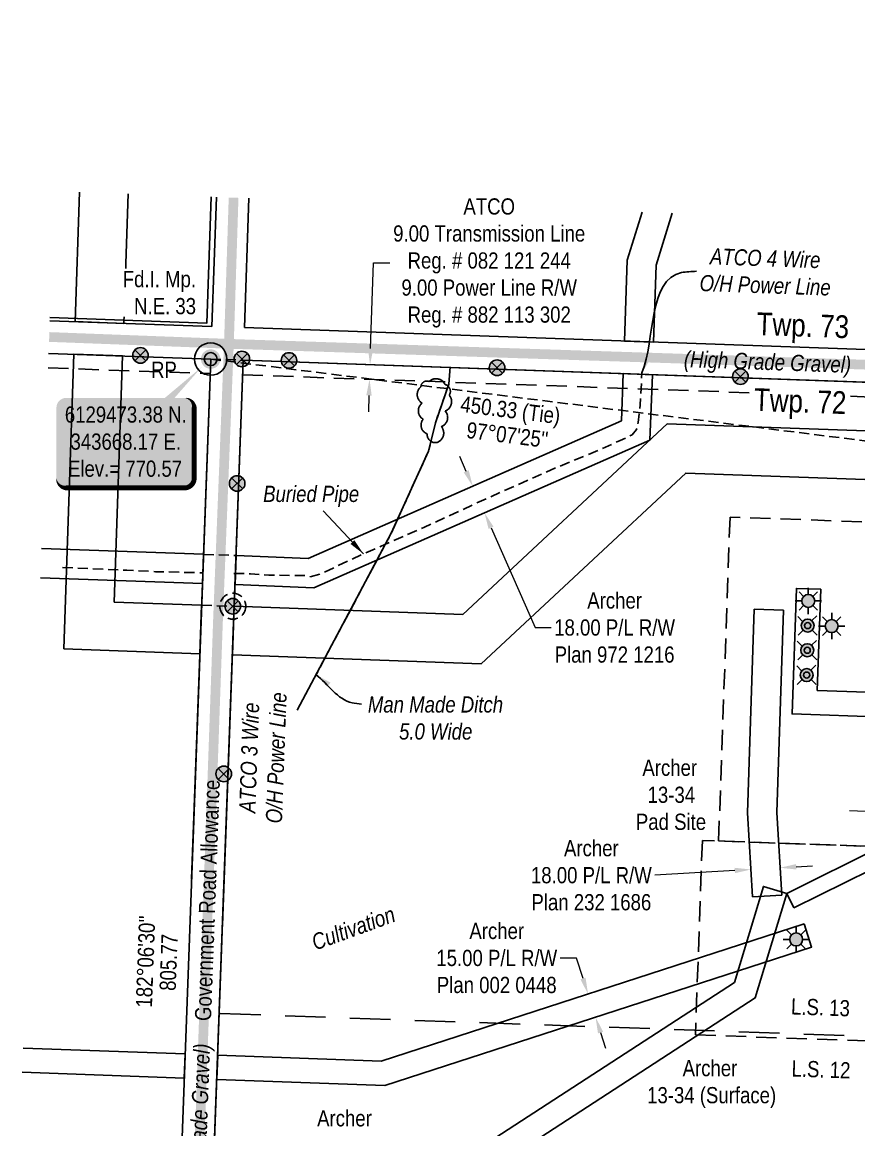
# Model space of a CAD drawing. Extents: x 342350 to 345869, y 6127530 to 6133698.
# Drawn here: x 343552 to 344068, y 6128998 to 6129681 of the extents above; entities that cross this region are included whole.
import ezdxf
from ezdxf.enums import TextEntityAlignment as Align

# ---------------------------------------------------------------- set-up
doc = ezdxf.new("R2010")
doc.units = 0
doc.header["$LTSCALE"] = 5
doc.header["$PDSIZE"] = 0.5
for name, pattern in [('0', [1, 1, 0]), ('foc-ACCESSROAD', [3.75, 2.5, -1.25]), ('foc-FLOWLINE', [3.75, 2.5, -1.25]), ('foc-LSD', [8, 5, -3]), ('foc-TIELINE', [1.875, 1.25, -0.625]), ('foc-TOPO-ephemeral', [6.25, 3.125, -0.625, 0.625, -0.625, 0.625, -0.625]), ('foc-TRAV', [1.875, 1.25, -0.625]), ('POWERLINE5', [7.8, 2.4, -0.6, 0.6, -0.6, 0.6, -0.6, 2.4]), ('UG_PIPE', [1.875, 1.25, -0.625])]:
    doc.linetypes.add(name, pattern=pattern)
doc.layers.get('Defpoints').update_dxf_attribs({"color": 9})
for name, color, linetype in [('35', 37, 'Continuous'), ('AS-FENCE', 48, 'foc-FENCE'), ('AS-PIPE-UG', 44, 'UG_PIPE'), ('AS-PIPE-UG-T', 44, 'Continuous'), ('AS-POWER', 104, 'foc-POWER'), ('AS-POWER-EXISTING', 72, 'POWERLINE5'), ('AS-POWER-T', 104, 'Continuous'), ('AS-ROADS', 254, 'Continuous'), ('C-RW', 13, 'Continuous'), ('D-TXT', 6, 'Continuous'), ('DETAIL-T', 7, 'Continuous'), ('F-EZE', 190, 'foc-FLOWLINE'), ('F-RW', 190, 'Continuous'), ('F-WS', 190, 'foc-ACCESSROAD'), ('F-WS-S', 190, 'Continuous'), ('L-BD', 7, 'Continuous'), ('L-MON', 1, 'Continuous'), ('L-ROAD-T', 7, 'Continuous'), ('L-SEC', 7, 'Continuous'), ('L-SECTION-LSD', 7, 'foc-LSD'), ('L-TIE', 7, 'foc-TIELINE'), ('L-TRAV', 7, 'foc-TRAV'), ('P-BUFFER-PURPLE', 187, 'foc-TIELINE'), ('P-TEMP-BLUE', 160, 'Continuous'), ('P-TRAV', 4, 'foc-TRAV'), ('T-BUSH', 110, '0'), ('T-DRAW', 143, 'foc-TOPO-ephemeral'), ('T-WATER-T', 170, 'Continuous')]:
    doc.layers.add(name, color=color, linetype=linetype)
for name, color, linetype, lineweight in [('F-EZE-T', 190, 'Continuous', 9), ('F-RW-T', 190, 'Continuous', 9), ('T-TEXT', 48, 'Continuous', 18)]:
    doc.layers.add(name, color=color, linetype=linetype, lineweight=lineweight)
doc.styles.add('100L', font='ARIALN.TTF', dxfattribs={"height": 11})
doc.styles.add('80', font='ARIALN.TTF', dxfattribs={"height": 10})
doc.styles.add('80CG', font='ARIALN.TTF', dxfattribs={"height": 10})
doc.styles.add('80L', font='ARIALN.TTF', dxfattribs={"height": 10})
doc.styles.add('80LS', font='ARIALNI.TTF', dxfattribs={"height": 10})
doc.styles.add('foc-LtypeFont', font='ARIALN.TTF', dxfattribs={"height": 7.35})
doc.linetypes.add('foc-FENCE', pattern='A,10,-1,["X",foc-LtypeFont,S=0.2,R=0,X=-0.625,Y=-0.75],-1.24', length=12.24)
doc.linetypes.add('foc-POWER', pattern='A,6,-1,["P",foc-LtypeFont,S=0.2,R=0,X=-0.625,Y=-0.75],-1.24,4', length=12.24)
doc.linetypes.add('foc-TOPO-flowdirection-NOLINE', pattern='A,0,[">",foc-LtypeFont,S=0.3,R=0,X=0,Y=-0.945],-20,[">",foc-LtypeFont,S=0.3,R=0,X=0,Y=-0.945],0', length=20)
doc.dimstyles.new('Compass 5 000', dxfattribs={"dimscale": 5, "dimtxt": 9, "dimasz": 2, "dimexe": 0.2, "dimexo": 0.0625, "dimgap": 0.5, "dimtad": 0, "dimtih": 1, "dimtoh": 1, "dimzin": 0, "dimdsep": 46, "dimtxsty": '80CG', "dimcen": 0.1, "dimse1": 1, "dimse2": 1, "dimclrd": 256, "dimclrt": 256, "dimaunit": 1, "dimadec": 4, "dimazin": 0, "dimtfac": 0.06, "dimtofl": 0, "dimtmove": 0, "dimatfit": 1, "dimfxl": 0.2, "dimtolj": 1, "dimtzin": 0, "dimlwd": -1, "dimarcsym": 0})

# ---------------------------------------------------------------- blocks, each defined once
blk = doc.blocks.new('fdia')
at = {"color": 255, "const_width": 1}
blk.add_lwpolyline([(-0.5, 0, 1), (0.5, 0, 1)], format="xyb", close=True, dxfattribs=at)
blk = doc.blocks.new('Fdiaa')
blk.add_blockref('fdia', (0, 0))
blk = doc.blocks.new('fdib')
at = {"color": 1, "const_width": 1.6}
blk.add_lwpolyline([(-0.4, 0, 1), (0.4, 0, 1)], format="xyb", close=True, dxfattribs=at)
at = {"color": 1}
blk.add_circle((0, 0), 0.8, dxfattribs=at)
blk = doc.blocks.new('Fdibb')
blk.add_blockref('fdib', (0, 0))
blk = doc.blocks.new('fdicc')
for name in ['Fdibb', 'Fdiaa']:
    blk.add_blockref(name, (0, 0))
blk = doc.blocks.new('FDI')
blk.add_blockref('fdicc', (0, 0))
blk = doc.blocks.new('POWERPOLE')
h = blk.add_hatch(color=255)
edge = h.paths.add_edge_path()
edge.add_arc((0, 0), 0.96, 0, 360)
at = {"linetype": 'Continuous'}
for p, q in [((0.68, -0.68), (-0.68, 0.68)), ((-0.68, -0.68), (0.68, 0.68))]:
    blk.add_line(p, q, dxfattribs=at)
blk.add_circle((0, 0), 0.96, dxfattribs=at)
blk = doc.blocks.new('*D479')
at = {"layer": 'Defpoints', "color": 0, "transparency": 16777216}
for p in [(343849.33, 6128996.75), (343857.51, 6128984.17), (343818.83, 6128959.04)]:
    blk.add_point(p, dxfattribs=at)
at = {"layer": 'F-RW-T', "transparency": 16777216}
for p, q in [((343799.76, 6128988.38), (343789.76, 6128988.38)), ((343805.21, 6128980), (343799.76, 6128988.38)), ((343824.28, 6128950.65), (343829.73, 6128942.27))]:
    blk.add_line(p, q, dxfattribs=at)
for points in [[(343806.61, 6128980.9), (343803.82, 6128979.09), (343810.66, 6128971.61)], [(343825.68, 6128951.56), (343822.89, 6128949.75), (343818.83, 6128959.04)]]:
    blk.add_solid(points, dxfattribs=at)
at = {"layer": 'F-RW-T', "transparency": 16777216, "insert": (343750.68, 6128988.38), "char_height": 10, "attachment_point": 5, "style": '80CG'}
blk.add_mtext('\\A1;Archer\\P15.00 P/L R/W\\PPlan 052 0982', dxfattribs=at)
blk = doc.blocks.new('*D481')
at = {"layer": 'Defpoints', "color": 0, "transparency": 16777216}
for p in [(344083.5, 6129236.08), (344093.49, 6129235.74), (344092.02, 6129193.65)]:
    blk.add_point(p, dxfattribs=at)
at = {"layer": 'F-RW-T', "transparency": 16777216}
for p, q in [((344072.03, 6129194.35), (344062.04, 6129194.7)), ((344102.01, 6129193.3), (344144.78, 6129191.81))]:
    blk.add_line(p, q, dxfattribs=at)
for points in [[(344072.09, 6129196.02), (344071.97, 6129192.69), (344082.02, 6129194)], [(344102.07, 6129194.97), (344101.95, 6129191.64), (344092.02, 6129193.65)]]:
    blk.add_solid(points, dxfattribs=at)
at = {"layer": 'F-RW-T', "transparency": 16777216, "insert": (344183.86, 6129191.81), "char_height": 10, "attachment_point": 5, "style": '80CG'}
blk.add_mtext('\\A1;Archer\\P10.00 P/L R/W\\PPlan 042 6021', dxfattribs=at)
blk = doc.blocks.new('*D482')
at = {"layer": 'Defpoints', "color": 0, "transparency": 16777216}
for p in [(343939.81, 6129094.44), (343944.45, 6129080.13), (343905.5, 6129067.49)]:
    blk.add_point(p, dxfattribs=at)
at = {"layer": 'F-RW-T', "transparency": 16777216}
for p, q in [((343893.67, 6129103.96), (343883.67, 6129103.96)), ((343897.77, 6129091.31), (343893.67, 6129103.96)), ((343908.59, 6129057.98), (343911.68, 6129048.46))]:
    blk.add_line(p, q, dxfattribs=at)
for points in [[(343899.36, 6129091.82), (343896.19, 6129090.79), (343900.86, 6129081.8)], [(343910.18, 6129058.49), (343907.01, 6129057.46), (343905.5, 6129067.49)]]:
    blk.add_solid(points, dxfattribs=at)
at = {"layer": 'F-RW-T', "transparency": 16777216, "insert": (343844.58, 6129103.96), "char_height": 10, "attachment_point": 5, "style": '80CG'}
blk.add_mtext('\\A1;Archer\\P15.00 P/L R/W\\PPlan 002 0448', dxfattribs=at)
blk = doc.blocks.new('*D485')
at = {"layer": 'Defpoints', "color": 0, "transparency": 16777216}
for p in [(343837.03, 6129378.53), (343757.37, 6129363.13), (343764.61, 6129346.66)]:
    blk.add_point(p, dxfattribs=at)
at = {"layer": 'F-RW-T', "transparency": 16777216}
for p, q in [((343825.76, 6129404.15), (343821.73, 6129413.3)), ((343841.06, 6129369.37), (343868.17, 6129307.76)), ((343868.17, 6129307.76), (343878.17, 6129307.76))]:
    blk.add_line(p, q, dxfattribs=at)
for points in [[(343827.28, 6129404.82), (343824.23, 6129403.48), (343829.79, 6129395)], [(343842.58, 6129370.04), (343839.53, 6129368.7), (343837.03, 6129378.53)]]:
    blk.add_solid(points, dxfattribs=at)
at = {"layer": 'F-RW-T', "transparency": 16777216, "insert": (343917.25, 6129307.76), "char_height": 10, "attachment_point": 5, "style": '80CG'}
blk.add_mtext('\\A1;Archer\\P18.00 P/L R/W\\PPlan 972 1216', dxfattribs=at)
blk = doc.blocks.new('GAS')
h = blk.add_hatch(color=255)
h.dxf.hatch_style = 1
edge = h.paths.add_edge_path()
edge.add_arc((0, 0), 0.9, 0, 360)
for p, q in [((0, 0.81), (0, 1.62)), ((-0.81, 0), (-1.62, 0)), ((-0.57, 0.57), (-1.14, 1.14)), ((0.57, 0.57), (1.14, 1.14)), ((1.62, 0), (0.81, 0)), ((-0.57, -0.57), (-1.14, -1.14)), ((0, -0.81), (0, -1.62)), ((1.14, -1.14), (0.57, -0.57))]:
    blk.add_line(p, q)
blk.add_circle((0, 0), 0.8)
blk = doc.blocks.new('*D489')
at = {"layer": 'Defpoints', "color": 0, "transparency": 16777216}
for p in [(343766.46, 6129469.91), (344250.03, 6129452.79), (344249.71, 6129443.81)]:
    blk.add_point(p, dxfattribs=at)
at = {"layer": 'F-EZE-T', "transparency": 16777216}
for p, q in [((343766.82, 6129479.9), (343768.68, 6129532.68)), ((343768.68, 6129532.68), (343778.68, 6129532.68)), ((343765.79, 6129450.93), (343765.44, 6129440.94))]:
    blk.add_line(p, q, dxfattribs=at)
for points in [[(343765.15, 6129479.96), (343768.48, 6129479.84), (343766.46, 6129469.91)], [(343764.13, 6129450.99), (343767.46, 6129450.87), (343766.14, 6129460.92)]]:
    blk.add_solid(points, dxfattribs=at)
at = {"layer": 'F-EZE-T', "transparency": 16777216, "insert": (343839.93, 6129532.68), "char_height": 10, "attachment_point": 5, "style": '80CG'}
blk.add_mtext('\\A1;ATCO\\P9.00 Transmission Line\\PReg. # 082 121 244\\P9.00 Power Line R/W\\PReg. # 882 113 302', dxfattribs=at)
blk = doc.blocks.new('WC3')
at = {"layer": 'L-MON'}
h = blk.add_hatch(color=255, dxfattribs=at)
h.dxf.hatch_style = 1
edge = h.paths.add_edge_path()
edge.add_arc((0, 0), 0.9, 0, 360)
at = {"layer": 'L-MON', "color": 206, "flags": 128}
for points in [[(-0.62, 0.5), (-1.23, 1.12)], [(0.52, 0.61), (1.13, 1.21)], [(-1.18, -1.18), (-0.56, -0.57)], [(1.16, -1.18), (0.56, -0.57)]]:
    blk.add_lwpolyline(points, dxfattribs=at)
at = {"layer": 'L-MON', "color": 206}
for radius in [0.8, 0.373]:
    blk.add_circle((0, 0), radius, dxfattribs=at)
blk = doc.blocks.new('*D733')
at = {"layer": 'Defpoints', "color": 0, "transparency": 16777216}
for p in [(344001.2, 6129160.52), (344019.16, 6129161.6), (344019.28, 6129159.65)]:
    blk.add_point(p, dxfattribs=at)
at = {"layer": 'F-RW-T', "transparency": 16777216}
for p, q in [((343991.34, 6129157.96), (343942.01, 6129154.99)), ((344029.26, 6129160.25), (344039.24, 6129160.85))]:
    blk.add_line(p, q, dxfattribs=at)
for points in [[(343991.24, 6129159.63), (343991.44, 6129156.3), (344001.32, 6129158.56)], [(344029.16, 6129161.91), (344029.36, 6129158.58), (344019.28, 6129159.65)]]:
    blk.add_solid(points, dxfattribs=at)
at = {"layer": 'F-RW-T', "transparency": 16777216, "insert": (343902.92, 6129154.99), "char_height": 10, "attachment_point": 5, "style": '80CG'}
blk.add_mtext('\\A1;Archer\\P18.00 P/L R/W\\PPlan 232 1686', dxfattribs=at)
blk = doc.blocks.new('*U838')
h = blk.add_hatch(color=254)
edge = h.paths.add_edge_path()
edge.add_line((-36.5, -28.5), (36.5, -28.5))
edge.add_arc((36.5, -22.5), 6, 270, 360)
edge.add_line((42.5, -22.5), (42.5, 21))
edge.add_arc((36.5, 21), 6, 0, 90)
edge.add_line((36.5, 27), (-36.5, 27))
edge.add_arc((-36.5, 21), 6, 90, 180)
edge.add_line((-42.5, 21), (-42.5, -22.5))
edge.add_arc((-36.5, -22.5), 6, 180, 270)
at = {"color": 1, "flags": 128}
blk.add_lwpolyline([(47.15, 46.16, 0, 10, 0), (0, 0, 5, 5, 0)], format="xyseb", dxfattribs=at)
blk.add_lwpolyline([(-36.5, -28.5, 3, 3, 0), (36.5, -28.5, 3, 3, 0.414214), (42.5, -22.5, 3, 3, 0), (42.5, 21, 3, 0, 0.414214), (36.5, 27, 0, 0, 0), (-36.5, 27, 0, 0, 0.414214), (-42.5, 21, 0, 0, 0), (-42.5, -22.5, 0, 3, 0.414214)], format="xyseb", close=True, dxfattribs=at)
at = {"color": 1, "style": '80'}
blk.add_attdef('ENTER_TEXT_001', (-35.99, -5), '', height=10, dxfattribs=at)
blk = doc.blocks.new('*U840')
at = {"layer": '35', "color": 3}
blk.add_circle((0, 0), 10, dxfattribs=at)
at = {"layer": '35', "color": 3, "style": '80'}
blk.add_attdef('RP_001', (-36.76, -11.57), '', height=10, dxfattribs=at)

msp = doc.modelspace()

# ---------------------------------------------------------------- linework, layer by layer
at = {"layer": 'AS-FENCE', "flags": 128}
for points in [[(343569.074, 6129499.065), (343665.764, 6129495.494), (343668.453, 6129573.415)], [(343568.259, 6129476.926), (343668.174, 6129473.384), (343656.373, 6129152.829)], [(343675.449, 6129124.299), (343688.273, 6129472.644)], [(343688.274, 6129472.673), (344482.09, 6129444.574)]]:
    msp.add_lwpolyline(points, dxfattribs=at)
at = {"layer": 'AS-PIPE-UG', "flags": 128}
for points in [[(343729.498, 6129339.165), (343735.673, 6129340.78), (343753.324, 6129349.118), (343770.97, 6129357.02), (343800.024, 6129369.761), (343839.188, 6129387.794), (343881.243, 6129406.388), (343908.392, 6129417.602), (343920.604, 6129423.129), (343928.099, 6129426.675), (343930.761, 6129429.992), (343931.801, 6129434.33), (343932.991, 6129445.246), (343934.124, 6129464.826)], [(343576.834, 6129344.808), (343616.403, 6129343.178), (343634.242, 6129342.254), (343652.02, 6129341.84)], [(343652.02, 6129341.84), (343663.323, 6129341.605)], [(343682.53, 6129341.207), (343692.717, 6129340.995), (343704.079, 6129340.081), (343727.211, 6129339.845), (343729.498, 6129339.165)]]:
    msp.add_lwpolyline(points, dxfattribs=at)
at = {"layer": 'AS-POWER', "flags": 128}
for points in [[(343568.259, 6129476.926), (343668.174, 6129473.384)], [(343658.636, 6128667.593), (343688.273, 6129472.644)], [(343688.274, 6129472.673), (344492.02, 6129444.239), (344591.936, 6129440.706)]]:
    msp.add_lwpolyline(points, dxfattribs=at)
at = {"layer": 'AS-ROADS', "flags": 128}
for points in [[(343682.308, 6129572.925, 5.999, 5.999, 0), (343679.418, 6129482.814, 0, 0, 0)], [(343646.379, 6128568.015, 5.999, 5.999, 0), (343672.742, 6129313.585, 5.999, 5.999, 0), (343679.418, 6129482.814, 0, 0, 0)]]:
    msp.add_lwpolyline(points, format="xyseb", dxfattribs=at)
at = {"layer": 'AS-ROADS', "const_width": 5.999, "flags": 128}
msp.add_lwpolyline([(343568.63, 6129487.011), (343686.253, 6129482.555), (344098.452, 6129469.069), (344478.702, 6129454.968), (344581.91, 6129451.011), (344592.293, 6129450.654)], dxfattribs=at)
at = {"layer": 'C-RW', "flags": 128}
msp.add_lwpolyline([(343617.274, 6129575.225), (343614.547, 6129495.41), (343584.573, 6129496.473), (343587.299, 6129576.286)], dxfattribs=at)
msp.add_lwpolyline([(343577.677, 6129294.58), (343661.483, 6129291.626), (343662.586, 6129321.599), (343608.675, 6129323.5), (343613.861, 6129475.309), (343583.885, 6129476.349), (343577.677, 6129294.58)], close=True, dxfattribs=at)
at = {"layer": 'F-EZE'}
for p, q in [((343567.928, 6129467.934), (343667.855, 6129464.392)), ((343687.943, 6129463.681), (344491.696, 6129435.247))]:
    msp.add_line(p, q, dxfattribs=at)
at = {"layer": 'F-RW', "flags": 128}
for points in [[(343952.82, 6129563.355), (343942.924, 6129531.342), (343941.254, 6129483.848), (343923.272, 6129484.485), (343925.027, 6129534.365), (343934.192, 6129564.014)], [(343563.165, 6129338.562), (343663.075, 6129334.877), (343663.742, 6129353.001), (343563.831, 6129356.656)], [(344427.182, 6128540.413), (344451.208, 6129239.684), (344084.101, 6129252.53), (344026.664, 6129254.52), (344029.397, 6129331.958), (344044.385, 6129331.429), (344042.181, 6129269.003), (344084.63, 6129267.518), (344466.71, 6129254.147), (344442.169, 6128539.884)], [(343552.486, 6129048.472), (343652.397, 6129044.817), (343651.845, 6129029.831), (343551.934, 6129033.486)]]:
    msp.add_lwpolyline(points, dxfattribs=at)
for points in [[(343683.841, 6129352.269), (343728.339, 6129350.466), (343921.469, 6129435.389), (343922.534, 6129464.395), (343940.518, 6129463.744), (343939.039, 6129423.456), (343731.801, 6129332.329), (343683.179, 6129334.285)], [(344027.802, 6129134.858), (344091.033, 6129166.212), (344101.361, 6129458.083), (344091.369, 6129458.436), (344081.279, 6129172.592), (344023.363, 6129143.815)], [(344021.295, 6129318.471), (344017.232, 6129193.679), (344020.294, 6129142.817), (344002.331, 6129141.735), (343999.219, 6129193.43), (344003.308, 6129319.057)], [(343668.19, 6128927.118), (343764.346, 6128923.623), (344003.98, 6129079.38), (344023.363, 6129143.815), (344009.017, 6129148.138), (343991.202, 6129088.963), (343760.153, 6128938.778), (343668.742, 6128942.105)], [(344034.124, 6129125.077), (344038.746, 6129110.732), (343775.515, 6129025.299), (343671.944, 6129029.094), (343672.496, 6129044.08), (343773.409, 6129040.381)]]:
    msp.add_lwpolyline(points, close=True, dxfattribs=at)
at = {"layer": 'F-WS'}
for points in [[(344081.293, 6129172.589), (344088.342, 6129372.395), (343988.426, 6129375.92), (343981.378, 6129176.148)], [(344091.246, 6129172.235), (343971.348, 6129176.476), (343967.106, 6129056.578), (344087.005, 6129052.336)]]:
    msp.add_lwpolyline(points, close=True, dxfattribs=at)
at = {"layer": 'L-SEC'}
for p, q in [((343671.69, 6129573.3), (343668.881, 6129493.484)), ((343691.79, 6129572.589), (343688.981, 6129492.772)), ((343568.999, 6129497.025), (343668.886, 6129493.484)), ((343668.885, 6129493.484), (343668.914, 6129493.483)), ((343688.981, 6129492.773), (344492.731, 6129464.339)), ((343568.259, 6129476.926), (343668.174, 6129473.384)), ((343638.537, 6128668.333), (343668.174, 6129473.384)), ((343658.636, 6128667.593), (343688.273, 6129472.644)), ((343688.274, 6129472.673), (344492.02, 6129444.239))]:
    msp.add_line(p, q, dxfattribs=at)
at = {"layer": 'L-SECTION-LSD', "flags": 128}
msp.add_lwpolyline([(343674.119, 6129069.766), (344477.527, 6129041.398)], dxfattribs=at)
at = {"layer": 'L-TRAV', "flags": 128}
msp.add_lwpolyline([(343668.174, 6129473.384), (343688.274, 6129472.673)], dxfattribs=at)
at = {"layer": 'P-BUFFER-PURPLE'}
msp.add_circle((343681.806, 6129320.922), 7.998, dxfattribs=at)
at = {"layer": 'P-TRAV'}
for p, q in [((343663.788, 6129352.859), (343683.841, 6129352.269)), ((343662.586, 6129321.599), (343682.686, 6129320.891))]:
    msp.add_line(p, q, dxfattribs=at)
at = {"layer": 'T-BUSH', "flags": 128}
msp.add_lwpolyline([(343807.956, 6129422.022, 0.5205671), (343810.391, 6129431.719, 0.5205671), (343812.825, 6129441.416, 0.5205671), (343815.259, 6129451.113, 0.5205671), (343812.74, 6129457.664, 0.5205671), (343802.928, 6129459.583, 0.5205671), (343797.793, 6129456.21, 0.5205671), (343798.491, 6129446.237, 0.5205671), (343799.189, 6129436.263, 0.5205671), (343801.713, 6129427.224, 0.5205671)], format="xyb", close=True, dxfattribs=at)
at = {"layer": 'T-DRAW', "flags": 128}
msp.add_lwpolyline([(343815.85, 6129468.619), (343814.96, 6129457.942), (343806.725, 6129434.11), (343802.533, 6129416.628), (343779.57, 6129366.046), (343721.568, 6129256.889)], dxfattribs=at)
at = {"layer": 'T-DRAW', "linetype": 'foc-TOPO-flowdirection-NOLINE', "flags": 128}
msp.add_lwpolyline([(343815.85, 6129468.619), (343814.96, 6129457.942), (343806.725, 6129434.11), (343802.533, 6129416.628), (343779.57, 6129366.046), (343721.568, 6129256.889)], dxfattribs=at)

# ---------------------------------------------------------------- block references
at = {"layer": '35', "linetype": 'Continuous', "xscale": 0.99978011, "yscale": 0.99978011, "zscale": 0.99978011}
msp.add_blockref('*U840', (343668.174, 6129473.384), dxfattribs=at).add_auto_attribs({'RP_001': 'RP'})
at = {"layer": 'AS-POWER-EXISTING'}
for p, xscale, yscale, zscale in [((343624.89, 6129475.628), 4.999999999999899, 4.999999999999899, 4.999999999999899), ((343624.89, 6129475.628), 4.999999999999909, 4.999999999999909, 4.999999999999909), ((343687.406, 6129473.438), 4.999999999999899, 4.999999999999899, 4.999999999999899), ((343687.406, 6129473.438), 4.999999999999909, 4.999999999999909, 4.999999999999909), ((343716.464, 6129472.525), 4.999999999999899, 4.999999999999899, 4.999999999999899), ((343716.464, 6129472.525), 4.999999999999909, 4.999999999999909, 4.999999999999909), ((343844.78, 6129468.042), 4.999999999999899, 4.999999999999899, 4.999999999999899), ((343844.78, 6129468.042), 4.999999999999909, 4.999999999999909, 4.999999999999909), ((343994.836, 6129462.57), 4.999999999999899, 4.999999999999899, 4.999999999999899), ((343994.836, 6129462.57), 4.999999999999909, 4.999999999999909, 4.999999999999909), ((343684.51, 6129396.66), 4.999999999999899, 4.999999999999899, 4.999999999999899), ((343684.51, 6129396.66), 4.999999999999909, 4.999999999999909, 4.999999999999909), ((343681.806, 6129320.922), 4.999999999999899, 4.999999999999899, 4.999999999999899), ((343681.806, 6129320.922), 4.999999999999909, 4.999999999999909, 4.999999999999909), ((343676.256, 6129217.54), 4.999999999999966, 4.999999999999966, 4.999999999999966)]:
    msp.add_blockref('POWERPOLE', p, dxfattribs=dict(at, xscale=xscale, yscale=yscale, zscale=zscale))
at = {"layer": 'DETAIL-T'}
ref = msp.add_blockref('*U838', (343615.549, 6129422.421), dxfattribs=dict(at, xscale=0.99978011, yscale=0.99978011, zscale=0.99978011))
ref.add_attrib('ENTER_TEXT_001', '6129473.38 N.', (343578.262, 6129434.19), dxfattribs={"layer": '0', "color": 1, "height": 9.9978, "style": '80'})
ref.add_attrib('ENTER_TEXT_002', '343668.17 E.', (343581.737, 6129417.486), dxfattribs={"layer": '0', "color": 1, "height": 9.9978, "style": '80'})
ref.add_attrib('ENTER_TEXT_003', 'Elev.= 770.57', (343580.182, 6129400.782), dxfattribs={"layer": '0', "color": 1, "height": 9.9978, "style": '80'})
at = {"layer": 'F-WS-S'}
for name, p, xscale, yscale, zscale in [('GAS', (344036.67, 6129324.193), 4.998900549999911, 4.998900549999911, 4.998900549999911), ('WC3', (344036.31, 6129308.999), 4.998900549999949, 4.998900549999949, 4.998900549999949), ('GAS', (344051.105, 6129308.676), 4.998900549999949, 4.998900549999949, 4.998900549999949), ('WC3', (344036.051, 6129293.802), 4.998900549999949, 4.998900549999949, 4.998900549999949), ('WC3', (344035.688, 6129278.509), 4.998900549999949, 4.998900549999949, 4.998900549999949), ('GAS', (344029.212, 6129115.412), 4.998900549999906, 4.998900549999906, 4.998900549999906)]:
    msp.add_blockref(name, p, dxfattribs=dict(at, xscale=xscale, yscale=yscale, zscale=zscale))
at = {"layer": 'L-MON'}
for xscale, yscale, zscale in [(4.999999999999899, 4.999999999999899, 4.999999999999899), (4.999999999999909, 4.999999999999909, 4.999999999999909)]:
    msp.add_blockref('FDI', (343668.174, 6129473.384), dxfattribs=dict(at, xscale=xscale, yscale=yscale, zscale=zscale))

# ---------------------------------------------------------------- texts
at = {"layer": 'AS-PIPE-UG-T', "insert": (343700.545, 6129395.245), "char_height": 9.9978, "attachment_point": 1, "style": '80L'}
msp.add_mtext_dynamic_manual_height_columns('{\\fArial Narrow|b0|i1|c0|p34;Buried Pipe}', width=74.56518, gutter_width=49.989, heights=[0], dxfattribs=at)
at = {"layer": 'AS-POWER-T', "char_height": 9.9978, "attachment_point": 1, "style": '80L'}
for s, width, insert, rotation in [('\\pi11.72732;{\\fArial Narrow|b0|i1|c0|p34;ATCO 4 Wire\\P\\pi5.87594;O/H Power Line}', 91.25691, (343964.587, 6129542.226), 357.973906), ('\\pi6.42649;{\\fArial Narrow|b0|i1|c0|p34;ATCO 3 Wire \\P\\pi0.57511;O/H Power Line}', 80.65525, (343685.42, 6129187.288), 87.891676)]:
    msp.add_mtext_dynamic_manual_height_columns(s, width=width, gutter_width=49.989, heights=[0], dxfattribs=dict(at, insert=insert, rotation=rotation))
at = {"layer": 'D-TXT', "color": 3, "insert": (344005.089, 6129502.235), "char_height": 13.9969, "attachment_point": 1, "rotation": 357.973906, "style": '80L'}
msp.add_mtext_dynamic_manual_height_columns('Twp. 73', width=56.41409, gutter_width=47.49, heights=[0], dxfattribs=at)
at = {"layer": 'F-WS-S', "insert": (343924.249, 6129226.328), "char_height": 9.9978, "attachment_point": 1, "style": '80L'}
msp.add_mtext_dynamic_manual_height_columns('\\pi10.14327,t80.12787;Archer\\P\\pi13.33834,t83.32294;13-34\\P\\pi6.12642,t76.11102;Pad Site', width=54.17403, gutter_width=49.989, heights=[0], dxfattribs=at)
at = {"layer": 'L-BD', "linetype": 'Continuous', "style": '80L'}
for s, rotation, p in [('450.33 (Tie)', 352.8843, (343852.873, 6129440.755)), ("97°07'25''", 352.8843, (343851.108, 6129426.618)), ("182°06'30''", 87.8917, (343628.003, 6129101.801)), ('805.77', 87.8917, (343642.241, 6129101.277))]:
    msp.add_text(s, height=9.9978, rotation=rotation, dxfattribs=at).set_placement(p, align=Align.MIDDLE)
at = {"layer": 'L-ROAD-T', "style": '80L'}
msp.add_text('Government Road Allowance', height=9.9978, rotation=87.891676, dxfattribs=at).set_placement((343666.118, 6129139.59), align=Align.MIDDLE_CENTER)
at = {"layer": 'P-TEMP-BLUE', "insert": (343957.788, 6129311.996), "char_height": 9.9978, "attachment_point": 4, "style": '80CG'}
msp.add_mtext('\\A1;', dxfattribs=at)
at = {"layer": 'T-TEXT', "style": '80LS'}
for s, rotation, p in [('(High Grade Gravel)', 357.97495, (344011.559, 6129471.665)), ('Cultivation', 20, (343756.146, 6129122.371)), ('(High Grade Gravel)', 87.891676, (343660.969, 6128999.715))]:
    msp.add_text(s, height=9.9978, rotation=rotation, dxfattribs=at).set_placement(p, align=Align.MIDDLE_CENTER)
at = {"layer": 'T-WATER-T', "insert": (343760.742, 6129265.356), "char_height": 9.9978, "attachment_point": 1, "style": '80L'}
msp.add_mtext_dynamic_manual_height_columns('\\pi4.37267;{\\fArial Narrow|b0|i1|c0|p34;Man Made Ditch\\P\\pi23.59082;5.0 Wide}', width=91.2988, gutter_width=49.989, heights=[0], dxfattribs=at)

# ---------------------------------------------------------------- dimensions: what is measured, and where the dimension line sits
at = {"layer": 'F-RW-T'}
for base, p1, p2, angle, text, picture, middle in [((343837.032, 6129378.527), (343757.369, 6129363.133), (343764.615, 6129346.665), 293.748735, 'Archer\\P18.00 P/L R/W\\PPlan 972 1216', '*D485', (343917.252, 6129307.765)), ((344092.015, 6129193.654), (344083.496, 6129236.085), (344093.486, 6129235.735), 357.997781, 'Archer\\P10.00 P/L R/W\\PPlan 042 6021', '*D481', (344183.862, 6129191.81)), ((344019.281, 6129159.646), (344001.2, 6129160.521), (344019.163, 6129161.602), 3.445052, 'Archer\\P18.00 P/L R/W\\PPlan 232 1686', '*D733', (343902.925, 6129154.994)), ((343905.505, 6129067.488), (343939.808, 6129094.438), (343944.452, 6129080.128), 287.981145, 'Archer\\P15.00 P/L R/W\\PPlan 002 0448', '*D482', (343844.583, 6129103.956)), ((343818.834, 6128959.039), (343849.334, 6128996.747), (343857.506, 6128984.175), 303.023044, 'Archer\\P15.00 P/L R/W\\PPlan 052 0982', '*D479', (343750.677, 6128988.38))]:
    dim = msp.add_linear_dim(base=base, p1=p1, p2=p2, angle=angle, text=text, dimstyle='Compass 5 000', dxfattribs=at)
    dim.commit()
    dim.dimension.update_dxf_attribs({"geometry": picture, "text_midpoint": middle, "dimtype": 161})

# ---------------------------------------------------------------- leaders
at = {"layer": 'AS-PIPE-UG-T'}
msp.add_leader([(343762.402, 6129353.183), (343737.523, 6129379.868)], dimstyle='Compass 5 000', dxfattribs=at)
at = {"layer": 'AS-POWER-T', "path_type": 1}
msp.add_leader([(343934.124, 6129464.826), (343958.469, 6129526.748), (343967.724, 6129527.552)], dimstyle='Compass 5 000', override={"dimgap": 0.5, "dimtad": 0}, dxfattribs=at)
at = {"layer": 'T-WATER-T', "path_type": 1}
msp.add_leader([(343733.152, 6129278.69), (343755.346, 6129261.37), (343761.116, 6129260.546)], dimstyle='Compass 5 000', override={"dimgap": 0.5, "dimtad": 0}, dxfattribs=at)

# ---------------------------------------------------------------- next in the draw order: texts
at = {"layer": 'D-TXT', "color": 3, "insert": (344003.405, 6129455.456), "char_height": 13.9969, "attachment_point": 1, "rotation": 357.973906, "style": '80L', "bg_fill": 3, "box_fill_scale": 1.2, "bg_fill_color": 256, "bg_fill_transparency": 0}
msp.add_mtext_dynamic_manual_height_columns('Twp. 72', width=56.32816, gutter_width=47.49, heights=[0], dxfattribs=at)
at = {"layer": 'L-MON', "linetype": 'Continuous', "insert": (343659.146, 6129527.728), "char_height": 9.9978, "width": 45.42753, "attachment_point": 3, "style": '80L', "bg_fill": 3, "box_fill_scale": 1.15, "bg_fill_color": 256, "bg_fill_true_color": 256, "bg_fill_transparency": 0}
msp.add_mtext('Fd.I. Mp.  N.E. 33', dxfattribs=at)

# ---------------------------------------------------------------- next in the draw order: linework, layer by layer
at = {"layer": 'C-RW', "flags": 128}
msp.add_lwpolyline([(344427.182, 6128540.413), (344457.25, 6129415.551), (343949.752, 6129433.439), (343823.648, 6129315.922), (343682.686, 6129320.891), (343681.583, 6129290.918), (343835.007, 6129285.51), (343961.111, 6129403.027), (344426.246, 6129386.632), (344397.207, 6128541.473)], dxfattribs=at)
at = {"layer": 'L-TIE', "flags": 128}
msp.add_lwpolyline([(343668.174, 6129473.384), (344114.93, 6129417.548)], dxfattribs=at)

# ---------------------------------------------------------------- next in the draw order: dimensions: what is measured, and where the dimension line sits
at = {"layer": 'F-EZE-T'}
dim = msp.add_linear_dim(base=(343766.463, 6129469.905), p1=(344249.712, 6129443.807), p2=(344250.03, 6129452.788), angle=87.972732, text='ATCO\\P9.00 Transmission Line\\PReg. # 082 121 244\\P9.00 Power Line R/W\\PReg. # 882 113 302', dimstyle='Compass 5 000', dxfattribs=at)
dim.commit()
dim.dimension.update_dxf_attribs({"geometry": '*D489', "text_midpoint": (343839.93, 6129532.684), "dimtype": 161})

# ---------------------------------------------------------------- next in the draw order: texts
at = {"layer": 'L-SECTION-LSD', "char_height": 9.9978, "attachment_point": 1, "rotation": 357.977737, "style": '100L', "bg_fill": 3, "box_fill_scale": 1.5, "bg_fill_color": 256, "bg_fill_transparency": 0}
for s, width, insert in [('\\pi1.88837;L.S. 13', 36.82612, (344024.356, 6129079.262)), ('\\pi2.2272;L.S. 12', 37.10356, (344024.356, 6129040.985))]:
    msp.add_mtext_dynamic_manual_height_columns(s, width=width, gutter_width=54.988, heights=[0], dxfattribs=dict(at, insert=insert))

# ---------------------------------------------------------------- next in the draw order: texts
at = {"layer": 'F-WS-S', "insert": (343936.635, 6129041.049), "char_height": 9.9978, "attachment_point": 1, "style": '80L'}
msp.add_mtext_dynamic_manual_height_columns('\\pi22.55373,t92.53833;Archer\\P\\pi0.67245,t70.65706;13-34 (Surface)', width=78.99495, gutter_width=49.989, heights=[29.784], dxfattribs=at)

doc.saveas('drawing.dxf')
